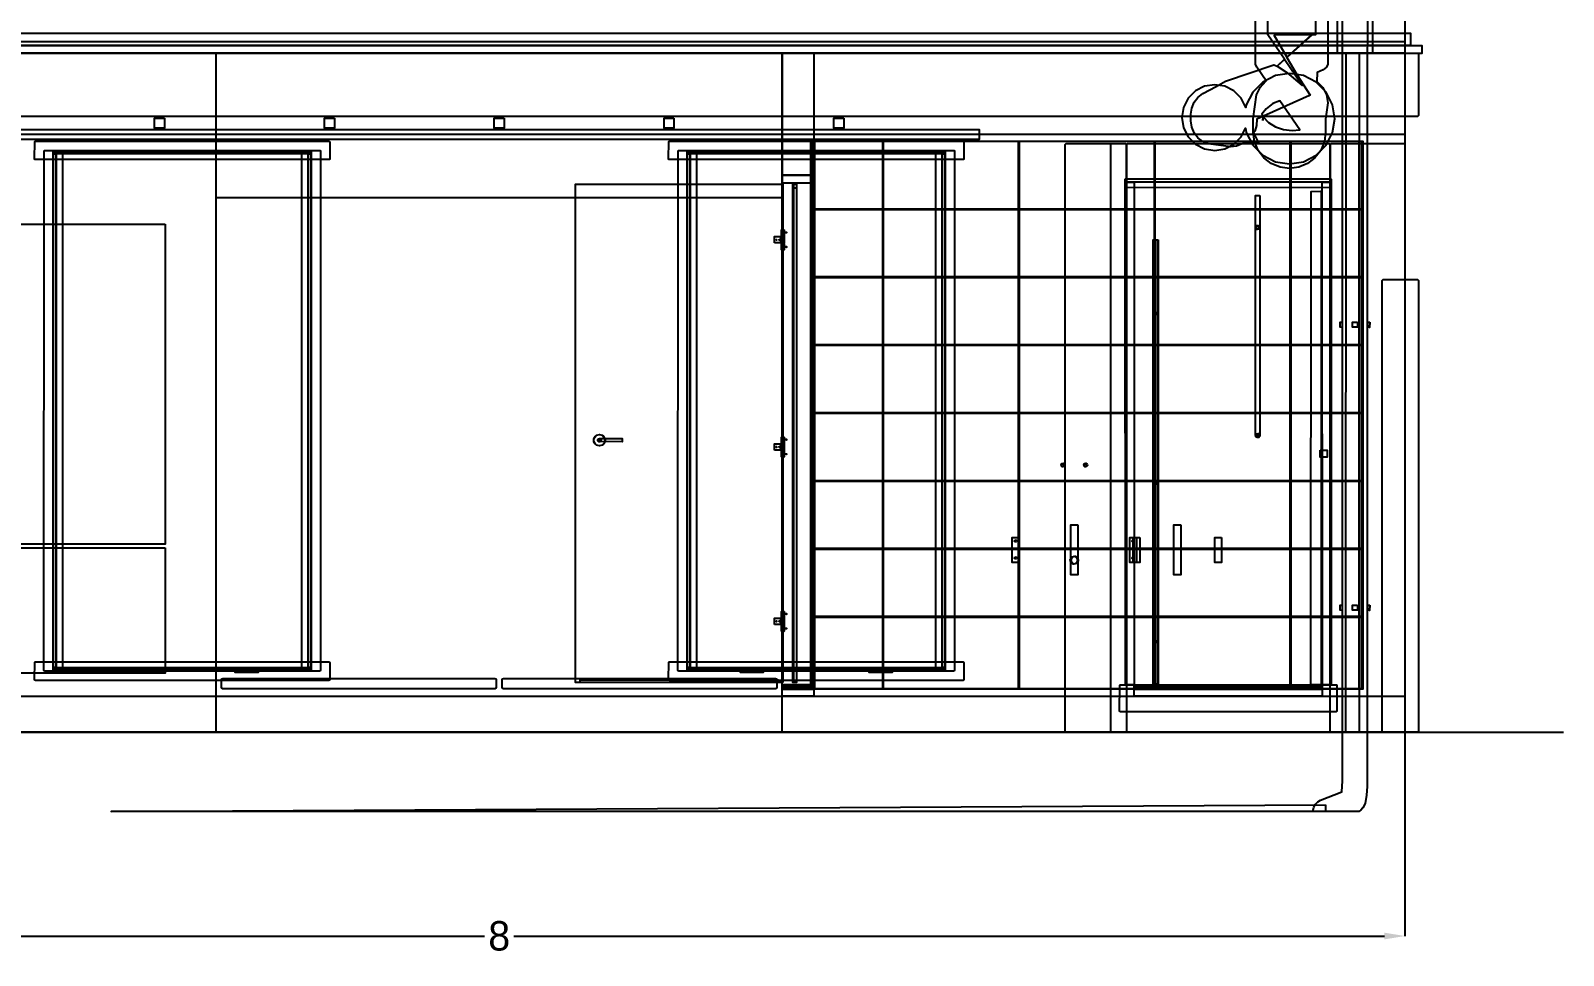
# Model space of a CAD drawing. Header units: metres. Extents: x 292.5 to 342.7, y -1 to 8.9.
# Drawn here: x 295.93 to 302.7, y -0.99 to 3.1 of the extents above; entities that cross this region are included whole.
import ezdxf

# ---------------------------------------------------------------- set-up
doc = ezdxf.new("R2010")
doc.units = ezdxf.units.M
doc.layers.add('COTAS', color=4, linetype='Continuous')
doc.layers.add('VISTA', color=8, linetype='Continuous')
doc.dimstyles.get("Standard").update_dxf_attribs({"dimtxt": 2.5, "dimasz": 2.5, "dimexe": 1.25, "dimexo": 0.625, "dimtad": 1, "dimcen": 2.5, "dimazin": 3, "dimtfac": 1, "dimtmove": 0, "dimatfit": 3})

# ---------------------------------------------------------------- blocks, each defined once
blk = doc.blocks.new('_CLOSEDFILLED')
at = {"color": 0, "linetype": 'BYBLOCK'}
blk.add_solid([(-1, 0.164), (0, 0), (-1, -0.164)], dxfattribs=at)
blk = doc.blocks.new('*D1')
for p, q in [((294, 0), (294, -0.9)), ((302, 0), (302, -0.9)), ((294.09, -0.9), (297.935, -0.9)), ((298.065, -0.9), (301.91, -0.9))]:
    blk.add_line(p, q)
at = {"layer": 'Defpoints'}
for p in [(294, 0), (302, 0), (294, -0.9)]:
    blk.add_point(p, dxfattribs=at)
at = {"layer": 'COTAS', "xscale": 0.09, "yscale": 0.09, "rotation": 180}
blk.add_blockref('_CLOSEDFILLED', (294, -0.9), dxfattribs=at)
at = {"layer": 'COTAS', "xscale": 0.09, "yscale": 0.09}
blk.add_blockref('_CLOSEDFILLED', (302, -0.9), dxfattribs=at)
at = {"layer": 'COTAS', "insert": (298, -0.9), "char_height": 0.13, "attachment_point": 5}
blk.add_mtext('8', dxfattribs=at)

msp = doc.modelspace()

# ---------------------------------------------------------------- linework, layer by layer
at = {"layer": 'VISTA'}
msp.add_line((292.5, 0), (302.7, 0), dxfattribs=at)
for points in [[(301.605, 8.7), (301.605, 3.08), (301.591, 3.08), (301.4792, 2.9808), (301.5232, 2.9053), (301.5811, 2.8143), (301.5785, 2.812), (301.3459, 2.7081), (301.3449, 2.68), (301.3367, 2.6555), (301.3317, 2.6475), (301.355, 2.6), (301.2839, 2.6), (301.2559, 2.5884), (301.2307, 2.5852), (301.1326, 2.5987), (301.1074, 2.6091), (301.0857, 2.6258), (301.0691, 2.6475), (301.0588, 2.6728), (301.0553, 2.7), (301.0553, 2.7), (301.0552, 2.73), (301.0587, 2.7571), (301.0691, 2.7824), (301.0856, 2.8041), (301.1072, 2.8208), (301.1668, 2.8517), (301.2072, 2.8759), (301.4215, 2.948), (301.4357, 2.9424), (301.4688, 2.9722), (301.395, 3.08), (301.395, 8.7)], [(301.66, 8.7), (301.66, 2.95), (301.6545, 2.9376), (301.6386, 2.926), (301.613, 2.9135), (301.6114, 2.8749), (301.6373, 2.8471), (301.6539, 2.8147), (301.6599, 2.78), (301.65, 2.7079), (301.65, 2.65), (301.6445, 2.6086), (301.6286, 2.57), (301.6031, 2.5369), (301.57, 2.5114), (301.5314, 2.4955), (301.49, 2.49), (301.4486, 2.4955), (301.41, 2.5114), (301.3769, 2.5369), (301.3514, 2.57), (301.3355, 2.6086), (301.33, 2.65), (301.33, 2.71), (301.3449, 2.8147), (301.3449, 2.8147), (301.3603, 2.8471), (301.3876, 2.8765), (301.3455, 2.9376), (301.34, 2.95), (301.34, 8.7)]]:
    msp.add_lwpolyline(points, dxfattribs=at)
for points in [[(301.627, -0.3), (301.7223, -0.2634), (301.7248, -0.2147), (301.725, 6.297), (301.835, 6.297), (301.8341, -0.24), (301.8313, -0.2772), (301.824, -0.3142), (301.8144, -0.3338), (301.8049, -0.3442), (301.7966, -0.35), (301.5958, -0.35), (301.5956, -0.3448), (301.5987, -0.3308), (301.6053, -0.3182), (301.615, -0.3077), (301.627, -0.3)], [(301.857, 3.29), (301.857, 3), (301.703, 3), (301.703, 3.29), (301.857, 3.29)], [(301.9955, 3.21), (302, 3.2055), (302, 3.0545), (301.9955, 3.05), (293.0045, 3.05), (293, 3.0545), (293.0013, 3.2087), (301.9955, 3.21)], [(302, 3.2), (302, 3), (294, 3), (294, 3.2), (302, 3.2)], [(292.975, 3.0875), (302.025, 3.0875), (302.025, 3.0325), (292.975, 3.0325), (292.975, 3.0875)], [(301.4212, 3.08), (301.4788, 2.9813), (301.5879, 3.08), (301.4212, 3.08)], [(293.925, 3.0325), (302.075, 3.0325), (302.075, 2.9975), (293.925, 2.9975), (293.925, 3.0325)], [(293.94, 2.9955), (293.9445, 3), (302.0555, 3), (302.06, 2.9955), (302.06, 2.7245), (302.0555, 2.72), (293.9445, 2.72), (293.94, 2.7245), (293.94, 2.9955)], [(294, 2.9955), (294.0045, 3), (301.9955, 3), (302, 2.9955), (302, 2.6445), (301.9955, 2.64), (294.0045, 2.64), (294, 2.6445), (294, 2.9955)], [(294, 2.9955), (294.0019, 2.9992), (301.9955, 3), (301.9992, 2.9981), (302, 0.0045), (301.9981, 0.0008), (294.0045, 0), (294, 0.0045), (294, 2.9955)], [(294.0013, 2.9987), (296.7487, 2.9987), (296.7487, 0.0013), (294.0045, 0), (294, 0.0045), (294.0013, 2.9987)], [(296.75, 2.9955), (296.7545, 3), (299.2455, 3), (299.25, 2.9955), (299.25, 2.3645), (299.2455, 2.36), (296.7545, 2.36), (296.75, 2.3645), (296.75, 2.9955)], [(299.25, 0), (299.25, 3), (302, 3), (302, 0), (299.25, 0)], [(299.39, 3), (299.39, 2.61), (299.376, 2.61), (299.376, 2.46), (299.25, 2.46), (299.25, 3), (299.39, 3)], [(301.7445, 3), (301.9955, 3), (302, 2.9955), (302, 0.0045), (301.9955, 0), (301.7445, 0), (301.74, 0.0045), (301.7408, 2.9981), (301.7445, 3)], [(301.8, 2.9955), (301.8045, 3), (301.9955, 3), (302, 2.9955), (302, 0.0045), (301.9955, 0), (301.8045, 0), (301.8, 0.0045), (301.8, 2.9955)], [(301.4691, 2.9718), (301.4358, 2.9423), (301.4786, 2.914), (301.5462, 2.8566), (301.4691, 2.9718)], [(301.3282, 2.5924), (301.3724, 2.5482), (301.4282, 2.5198), (301.49, 2.51), (301.5518, 2.5198), (301.6076, 2.5482), (301.6518, 2.5924), (301.6802, 2.6482), (301.69, 2.71), (301.6802, 2.7718), (301.6518, 2.8276), (301.6076, 2.8718), (301.5518, 2.9002), (301.49, 2.91), (301.4282, 2.9002), (301.3724, 2.8718), (301.3282, 2.8276), (301.2998, 2.7718), (301.2979, 2.7598), (301.2773, 2.8002), (301.2452, 2.8323), (301.2048, 2.8529), (301.16, 2.86), (301.1152, 2.8529), (301.0748, 2.8323), (301.0427, 2.8002), (301.0221, 2.7598), (301.015, 2.715), (301.0221, 2.6702), (301.0427, 2.6298), (301.0748, 2.5977), (301.1152, 2.5771), (301.16, 2.57), (301.2048, 2.5771), (301.2452, 2.5977), (301.2773, 2.6298), (301.2967, 2.6678), (301.2998, 2.6482), (301.3282, 2.5924)], [(301.417, 2.7764), (301.3868, 2.7532), (301.3689, 2.73), (301.3747, 2.7187), (301.3983, 2.6934), (301.4289, 2.6739), (301.4643, 2.6617), (301.5021, 2.6575), (301.5361, 2.6613), (301.4478, 2.7892), (301.417, 2.7764)], [(301.5779, 2.8129), (301.5769, 2.8124), (301.5785, 2.812), (301.5779, 2.8129)], [(296.5219, 2.7119), (296.5219, 2.6681), (296.4781, 2.6681), (296.4781, 2.7119), (296.5219, 2.7119)], [(297.2719, 2.7119), (297.2719, 2.6681), (297.2281, 2.6681), (297.2281, 2.7119), (297.2719, 2.7119)], [(298.0219, 2.7119), (298.0219, 2.6681), (297.9781, 2.6681), (297.9781, 2.7119), (298.0219, 2.7119)], [(298.7719, 2.7119), (298.7719, 2.6681), (298.7281, 2.6681), (298.7281, 2.7119), (298.7719, 2.7119)], [(299.5219, 2.7119), (299.5219, 2.6681), (299.4781, 2.6681), (299.4781, 2.7119), (299.5219, 2.7119)], [(301.3725, 2.7023), (301.3725, 2.7023), (301.3747, 2.7187), (301.3725, 2.7023)], [(301.5785, 2.7218), (301.5785, 2.7218), (301.5785, 2.7218), (301.5785, 2.7218)], [(295.88, 2.6625), (300.12, 2.6625), (300.12, 2.6175), (295.88, 2.6175), (295.88, 2.6625)], [(295.952, 2.611), (297.248, 2.611), (297.2508, 2.6098), (297.252, 2.607), (297.252, 2.533), (297.2508, 2.5302), (297.248, 2.529), (295.952, 2.529), (295.9492, 2.5302), (295.948, 2.533), (295.9487, 2.6093), (295.952, 2.611)], [(295.9497, 2.6093), (295.9502, 2.6095), (295.9495, 2.6095), (295.9497, 2.6093)], [(297.2505, 2.6095), (297.2498, 2.6095), (297.2503, 2.6093), (297.2505, 2.6095)], [(298.752, 2.611), (300.048, 2.611), (300.0508, 2.6098), (300.052, 2.607), (300.052, 2.533), (300.0508, 2.5302), (300.048, 2.529), (298.752, 2.529), (298.7492, 2.5302), (298.748, 2.533), (298.7487, 2.6093), (298.752, 2.611)], [(298.7497, 2.6093), (298.7502, 2.6095), (298.7495, 2.6095), (298.7497, 2.6093)], [(299.376, 0.192), (299.376, 2.61), (301.814, 2.61), (301.814, 0.192), (299.376, 0.192)], [(299.378, 0.192), (299.378, 2.61), (301.812, 2.61), (301.812, 0.192), (299.378, 0.192)], [(299.382, 2.61), (299.392, 2.61), (299.392, 0.192), (299.382, 0.192), (299.382, 2.61)], [(299.382, 2.311), (299.382, 2.61), (299.39, 2.61), (299.39, 2.311), (299.382, 2.311)], [(299.382, 2.61), (299.39, 2.61), (299.39, 0.192), (299.382, 0.192), (299.382, 2.61)], [(299.392, 2.61), (299.392, 0.192), (299.382, 0.192), (299.382, 2.61), (299.392, 2.61)], [(299.392, 2.61), (299.694, 2.61), (299.694, 2.311), (299.392, 2.311), (299.392, 2.61)], [(299.694, 0.509), (299.392, 0.509), (299.392, 0.511), (299.694, 0.511), (299.694, 0.809), (299.392, 0.809), (299.392, 0.811), (299.694, 0.811), (299.694, 1.109), (299.392, 1.109), (299.392, 1.111), (299.694, 1.111), (299.694, 1.409), (299.392, 1.409), (299.392, 1.411), (299.694, 1.411), (299.694, 1.709), (299.392, 1.709), (299.392, 1.711), (299.694, 1.711), (299.694, 2.009), (299.392, 2.009), (299.392, 2.011), (299.694, 2.011), (299.694, 2.309), (299.392, 2.309), (299.392, 2.311), (299.694, 2.311), (299.694, 2.61), (299.696, 2.61), (299.696, 2.311), (300.294, 2.311), (300.294, 2.61), (300.296, 2.61), (300.296, 2.311), (300.894, 2.311), (300.894, 2.61), (300.896, 2.61), (300.896, 2.311), (301.494, 2.311), (301.494, 2.61), (301.496, 2.61), (301.496, 2.311), (301.798, 2.311), (301.798, 2.309), (301.496, 2.309), (301.496, 2.011), (301.798, 2.011), (301.798, 2.009), (301.496, 2.009), (301.496, 1.711), (301.798, 1.711), (301.798, 1.709), (301.496, 1.709), (301.496, 1.411), (301.798, 1.411), (301.798, 1.409), (301.496, 1.409), (301.496, 1.111), (301.798, 1.111), (301.798, 1.109), (301.496, 1.109), (301.496, 0.811), (301.798, 0.811), (301.798, 0.809), (301.496, 0.809), (301.496, 0.511), (301.798, 0.511), (301.798, 0.509), (301.496, 0.509), (301.496, 0.192), (301.494, 0.192), (301.494, 0.509), (300.896, 0.509), (300.896, 0.192), (300.894, 0.192), (300.894, 0.509), (300.296, 0.509), (300.296, 0.192), (300.294, 0.192), (300.294, 0.509), (299.696, 0.509), (299.696, 0.192), (299.694, 0.192), (299.694, 0.509)], [(299.696, 2.311), (299.696, 2.61), (300.294, 2.61), (300.294, 2.311), (299.696, 2.311)], [(300.0505, 2.6095), (300.0498, 2.6095), (300.0503, 2.6093), (300.0505, 2.6095)], [(300.894, 2.61), (300.894, 2.311), (300.296, 2.311), (300.296, 2.61), (300.894, 2.61)], [(300.5, 2.5955), (300.5045, 2.6), (300.7655, 2.6), (300.77, 2.5955), (300.77, 0.0045), (300.7655, 0), (300.5045, 0), (300.5, 0.0045), (300.5, 2.5955)], [(300.5, 2.5955), (300.5045, 2.6), (300.6955, 2.6), (300.7, 2.5955), (300.7, 0.0045), (300.6955, 0), (300.5045, 0), (300.5, 0.0045), (300.5, 2.5955)], [(300.77, 2.5955), (300.7745, 2.6), (301.6655, 2.6), (301.67, 2.5955), (301.67, 2.4345), (301.6655, 2.43), (300.7745, 2.43), (300.77, 2.4345), (300.77, 2.5955)], [(300.896, 2.61), (301.494, 2.61), (301.494, 2.311), (300.896, 2.311), (300.896, 2.61)], [(301.3355, 2.6086), (301.3355, 2.6086), (301.3355, 2.6086), (301.3355, 2.6086)], [(301.3483, 2.6177), (301.3483, 2.6177), (301.3483, 2.6177), (301.3483, 2.6177)], [(301.496, 2.61), (301.798, 2.61), (301.798, 2.311), (301.496, 2.311), (301.496, 2.61)], [(301.67, 2.5955), (301.6745, 2.6), (301.9955, 2.6), (302, 2.5955), (302, 0.0045), (301.9955, 0), (301.6745, 0), (301.67, 0.0045), (301.67, 2.5955)], [(301.808, 2.61), (301.808, 0.192), (301.798, 0.192), (301.798, 2.61), (301.808, 2.61)], [(301.798, 2.61), (301.808, 2.61), (301.808, 0.192), (301.798, 0.192), (301.798, 2.61)], [(301.808, 2.61), (301.808, 2.311), (301.8, 2.311), (301.8, 2.61), (301.808, 2.61)], [(301.8, 0.192), (301.8, 2.61), (301.808, 2.61), (301.808, 0.192), (301.8, 0.192)], [(295.9497, 2.5307), (295.9495, 2.5312), (295.9495, 2.5305), (295.9497, 2.5307)], [(295.993, 2.57), (296.067, 2.57), (296.071, 2.566), (296.071, 0.274), (296.067, 0.27), (295.993, 0.27), (295.9902, 0.2712), (295.989, 0.274), (295.9897, 2.5683), (295.993, 2.57)], [(295.9907, 2.5683), (295.9912, 2.5685), (295.9905, 2.5685), (295.9907, 2.5683)], [(297.17, 2.57), (297.17, 2.558), (296.03, 2.558), (296.03, 2.57), (297.17, 2.57)], [(296.03, 2.57), (297.17, 2.57), (297.17, 0.27), (296.03, 0.27), (296.03, 2.57)], [(297.17, 2.57), (297.17, 2.558), (296.03, 2.558), (296.03, 2.57), (297.17, 2.57)], [(296.042, 2.558), (296.042, 0.282), (296.03, 0.282), (296.03, 2.558), (296.042, 2.558)], [(296.042, 2.558), (296.042, 0.282), (296.03, 0.282), (296.03, 2.558), (296.042, 2.558)], [(297.1683, 2.5665), (297.1683, 2.5545), (296.0317, 2.5545), (296.0317, 2.5665), (297.1683, 2.5665)], [(296.0317, 2.5665), (297.1683, 2.5665), (297.1683, 0.2735), (296.0317, 0.2735), (296.0317, 2.5665)], [(297.1683, 2.5665), (297.1683, 2.5545), (296.0317, 2.5545), (296.0317, 2.5665), (297.1683, 2.5665)], [(296.0437, 2.5545), (296.0437, 0.2854), (296.0317, 0.2854), (296.0317, 2.5545), (296.0437, 2.5545)], [(296.0437, 2.5545), (296.0437, 0.2854), (296.0317, 0.2854), (296.0317, 2.5545), (296.0437, 2.5545)], [(297.129, 2.566), (297.133, 2.57), (297.207, 2.57), (297.2098, 2.5688), (297.211, 2.566), (297.211, 0.274), (297.2098, 0.2712), (297.207, 0.27), (297.133, 0.27), (297.129, 0.274), (297.129, 2.566)], [(297.1683, 2.5545), (297.1683, 0.2854), (297.1563, 0.2854), (297.1563, 2.5545), (297.1683, 2.5545)], [(297.1683, 2.5545), (297.1683, 0.2854), (297.1563, 0.2854), (297.1563, 2.5545), (297.1683, 2.5545)], [(297.17, 2.558), (297.17, 0.282), (297.158, 0.282), (297.158, 2.558), (297.17, 2.558)], [(297.17, 2.558), (297.17, 0.282), (297.158, 0.282), (297.158, 2.558), (297.17, 2.558)], [(297.2095, 2.5685), (297.2088, 2.5685), (297.2093, 2.5683), (297.2095, 2.5685)], [(297.2503, 2.5307), (297.2498, 2.5305), (297.2505, 2.5305), (297.2503, 2.5307)], [(298.7497, 2.5307), (298.7495, 2.5312), (298.7495, 2.5305), (298.7497, 2.5307)], [(298.793, 2.57), (298.867, 2.57), (298.871, 2.566), (298.871, 0.274), (298.867, 0.27), (298.793, 0.27), (298.7902, 0.2712), (298.789, 0.274), (298.7897, 2.5683), (298.793, 2.57)], [(298.7907, 2.5683), (298.7912, 2.5685), (298.7905, 2.5685), (298.7907, 2.5683)], [(299.97, 2.57), (299.97, 2.558), (298.83, 2.558), (298.83, 2.57), (299.97, 2.57)], [(298.83, 2.57), (299.97, 2.57), (299.97, 0.27), (298.83, 0.27), (298.83, 2.57)], [(299.97, 2.57), (299.97, 2.558), (298.83, 2.558), (298.83, 2.57), (299.97, 2.57)], [(298.842, 2.558), (298.842, 0.282), (298.83, 0.282), (298.83, 2.558), (298.842, 2.558)], [(298.842, 2.558), (298.842, 0.282), (298.83, 0.282), (298.83, 2.558), (298.842, 2.558)], [(299.9683, 2.5665), (299.9683, 2.5545), (298.8317, 2.5545), (298.8317, 2.5665), (299.9683, 2.5665)], [(298.8317, 2.5665), (299.9683, 2.5665), (299.9683, 0.2735), (298.8317, 0.2735), (298.8317, 2.5665)], [(299.9683, 2.5665), (299.9683, 2.5545), (298.8317, 2.5545), (298.8317, 2.5665), (299.9683, 2.5665)], [(298.8437, 2.5545), (298.8437, 0.2854), (298.8317, 0.2854), (298.8317, 2.5545), (298.8437, 2.5545)], [(298.8437, 2.5545), (298.8437, 0.2854), (298.8317, 0.2854), (298.8317, 2.5545), (298.8437, 2.5545)], [(299.929, 2.566), (299.933, 2.57), (300.007, 2.57), (300.0098, 2.5688), (300.011, 2.566), (300.011, 0.274), (300.0098, 0.2712), (300.007, 0.27), (299.933, 0.27), (299.929, 0.274), (299.929, 2.566)], [(299.9683, 2.5545), (299.9683, 0.2854), (299.9563, 0.2854), (299.9563, 2.5545), (299.9683, 2.5545)], [(299.9683, 2.5545), (299.9683, 0.2854), (299.9563, 0.2854), (299.9563, 2.5545), (299.9683, 2.5545)], [(299.97, 2.558), (299.97, 0.282), (299.958, 0.282), (299.958, 2.558), (299.97, 2.558)], [(299.97, 2.558), (299.97, 0.282), (299.958, 0.282), (299.958, 2.558), (299.97, 2.558)], [(300.0095, 2.5685), (300.0088, 2.5685), (300.0093, 2.5683), (300.0095, 2.5685)], [(300.0503, 2.5307), (300.0498, 2.5305), (300.0505, 2.5305), (300.0503, 2.5307)], [(299.39, 2.46), (299.39, 0.21), (299.25, 0.21), (299.25, 2.46), (299.39, 2.46)], [(299.39, 2.46), (299.39, 2.425), (299.25, 2.425), (299.25, 2.46), (299.39, 2.46)], [(299.39, 2.46), (299.39, 0.21), (299.25, 0.21), (299.25, 2.46), (299.39, 2.46)], [(299.39, 2.46), (299.39, 0.21), (299.387, 0.21), (299.387, 2.46), (299.39, 2.46)], [(299.39, 2.46), (299.39, 0.21), (299.387, 0.21), (299.387, 2.46), (299.39, 2.46)], [(300.765, 2.4433), (300.7667, 2.445), (301.6733, 2.445), (301.675, 2.4433), (301.675, 2.4067), (301.6733, 2.405), (300.7658, 2.4055), (300.765, 2.4433)], [(299.2525, 0.22), (298.3375, 0.22), (298.3375, 2.42), (299.2525, 2.42), (299.2525, 0.22)], [(299.2995, 2.42), (299.2995, 0.22), (299.2975, 0.22), (299.2975, 2.42), (299.2995, 2.42)], [(299.2995, 2.42), (299.2995, 2.4025), (299.2975, 2.4025), (299.2975, 2.42), (299.2995, 2.42)], [(299.2995, 2.42), (299.2995, 0.22), (299.2975, 0.22), (299.2975, 2.42), (299.2995, 2.42)], [(299.3125, 2.425), (299.3125, 2.4025), (299.2995, 2.4025), (299.2995, 2.425), (299.3125, 2.425)], [(299.3125, 2.42), (299.3125, 0.22), (299.2995, 0.22), (299.2995, 2.42), (299.3125, 2.42)], [(299.3125, 2.42), (299.3125, 0.22), (299.2995, 0.22), (299.2995, 2.42), (299.3125, 2.42)], [(300.765, 2.4283), (300.7667, 2.43), (300.8033, 2.43), (300.805, 2.4283), (300.805, 0.2117), (300.8033, 0.21), (300.7658, 0.2105), (300.765, 2.4283)], [(301.36, 2.37), (301.36, 1.31), (301.34, 1.31), (301.34, 2.37), (301.36, 2.37)], [(301.6265, 2.39), (301.629, 2.389), (301.63, 2.3865), (301.63, 0.2135), (301.629, 0.211), (301.6265, 0.21), (301.5885, 0.21), (301.586, 0.211), (301.585, 0.2135), (301.586, 2.389), (301.6265, 2.39)], [(301.5867, 2.3883), (301.5867, 2.389), (301.586, 2.3883), (301.5867, 2.3883)], [(301.629, 2.3883), (301.6283, 2.389), (301.6283, 2.3883), (301.629, 2.3883)], [(301.635, 2.4283), (301.6367, 2.43), (301.6733, 2.43), (301.675, 2.4283), (301.675, 0.2117), (301.6733, 0.21), (301.6358, 0.2105), (301.635, 2.4283)], [(299.382, 2.309), (299.39, 2.309), (299.39, 2.011), (299.382, 2.011), (299.382, 2.309)], [(299.392, 2.309), (299.694, 2.309), (299.694, 2.011), (299.392, 2.011), (299.392, 2.309)], [(300.294, 2.309), (300.294, 2.011), (299.696, 2.011), (299.696, 2.309), (300.294, 2.309)], [(299.696, 2.309), (299.696, 2.011), (300.294, 2.011), (300.294, 2.309), (299.696, 2.309)], [(300.894, 2.309), (300.894, 2.011), (300.296, 2.011), (300.296, 2.309), (300.894, 2.309)], [(300.296, 2.011), (300.894, 2.011), (300.894, 2.309), (300.296, 2.309), (300.296, 2.011)], [(300.896, 2.309), (301.494, 2.309), (301.494, 2.011), (300.896, 2.011), (300.896, 2.309)], [(300.896, 2.011), (301.494, 2.011), (301.494, 2.309), (300.896, 2.309), (300.896, 2.011)], [(301.496, 2.011), (301.496, 2.309), (301.798, 2.309), (301.798, 2.011), (301.496, 2.011)], [(301.8, 2.309), (301.808, 2.309), (301.808, 2.011), (301.8, 2.011), (301.8, 2.309)], [(296.5241, 2.2441), (296.5241, 0.8309), (295.8559, 0.8309), (295.8559, 2.2441), (296.5241, 2.2441)], [(301.3412, 2.2318), (301.345, 2.2375), (301.3518, 2.2388), (301.3575, 2.235), (301.3588, 2.2282), (301.355, 2.2225), (301.3482, 2.2212), (301.3425, 2.225), (301.3412, 2.2318)], [(301.343, 2.23), (301.3451, 2.225), (301.35, 2.223), (301.3549, 2.225), (301.357, 2.23), (301.3549, 2.2349), (301.35, 2.237), (301.3451, 2.2349), (301.343, 2.23)], [(301.3442, 2.2339), (301.3486, 2.2369), (301.3539, 2.2358), (301.3569, 2.2314), (301.3558, 2.2261), (301.3514, 2.2231), (301.3461, 2.2242), (301.3431, 2.2286), (301.3442, 2.2339)], [(299.2165, 2.161), (299.2165, 2.189), (299.2465, 2.189), (299.2465, 2.161), (299.2165, 2.161)], [(299.2263, 2.175), (299.2245, 2.1732), (299.2227, 2.175), (299.2245, 2.1768), (299.2263, 2.175)], [(299.2393, 2.175), (299.2375, 2.1732), (299.2357, 2.175), (299.2375, 2.1768), (299.2393, 2.175)], [(299.2505, 2.161), (299.2445, 2.161), (299.2445, 2.189), (299.2497, 2.189), (299.2505, 2.161)], [(299.2585, 2.219), (299.2585, 2.191), (299.2465, 2.191), (299.2465, 2.219), (299.2585, 2.219)], [(299.2585, 2.189), (299.2585, 2.161), (299.2465, 2.161), (299.2465, 2.189), (299.2585, 2.189)], [(299.2495, 2.2088), (299.2685, 2.2088), (299.2685, 2.2052), (299.2495, 2.2065), (299.2495, 2.2088)], [(299.255, 2.221), (299.255, 2.129), (299.25, 2.129), (299.2513, 2.221), (299.255, 2.221)], [(299.2525, 2.22), (299.2525, 2.13), (299.25, 2.13), (299.25, 2.22), (299.2525, 2.22)], [(299.2525, 2.219), (299.2525, 2.191), (299.2505, 2.191), (299.2505, 2.219), (299.2525, 2.219)], [(300.892, 2.175), (300.892, 0.213), (300.889, 0.213), (300.889, 2.175), (300.892, 2.175)], [(300.911, 2.175), (300.911, 0.213), (300.889, 0.213), (300.889, 2.175), (300.911, 2.175)], [(300.911, 2.175), (300.911, 0.213), (300.908, 0.213), (300.908, 2.175), (300.911, 2.175)], [(299.2585, 2.159), (299.2585, 2.131), (299.2465, 2.131), (299.2465, 2.159), (299.2585, 2.159)], [(299.2495, 2.1448), (299.2685, 2.1448), (299.2685, 2.1412), (299.2495, 2.1425), (299.2495, 2.1448)], [(299.2525, 2.159), (299.2525, 2.131), (299.2505, 2.131), (299.2505, 2.159), (299.2525, 2.159)], [(299.39, 2.009), (299.39, 1.711), (299.382, 1.711), (299.382, 2.009), (299.39, 2.009)], [(299.694, 2.009), (299.694, 1.711), (299.392, 1.711), (299.392, 2.009), (299.694, 2.009)], [(299.696, 1.711), (299.696, 2.009), (300.294, 2.009), (300.294, 1.711), (299.696, 1.711)], [(299.696, 2.009), (299.696, 1.711), (300.294, 1.711), (300.294, 2.009), (299.696, 2.009)], [(300.296, 1.711), (300.296, 2.009), (300.894, 2.009), (300.894, 1.711), (300.296, 1.711)], [(300.296, 1.711), (300.894, 1.711), (300.894, 2.009), (300.296, 2.009), (300.296, 1.711)], [(301.494, 1.711), (300.896, 1.711), (300.896, 2.009), (301.494, 2.009), (301.494, 1.711)], [(300.896, 1.711), (301.494, 1.711), (301.494, 2.009), (300.896, 2.009), (300.896, 1.711)], [(301.496, 1.711), (301.496, 2.009), (301.798, 2.009), (301.798, 1.711), (301.496, 1.711)], [(301.8, 2.009), (301.808, 2.009), (301.808, 1.711), (301.8, 1.711), (301.8, 2.009)], [(301.9, 1.9955), (301.9045, 2), (302.0555, 2), (302.06, 1.9955), (302.06, 0.0045), (302.0555, 0), (301.9045, 0), (301.9, 0.0045), (301.9, 1.9955)], [(300.8972, 1.8542), (300.9042, 1.8528), (300.9028, 1.8458), (300.8958, 1.8472), (300.8972, 1.8542)], [(300.9029, 1.8492), (300.8992, 1.8471), (300.8971, 1.8508), (300.9008, 1.8529), (300.9029, 1.8492)], [(300.8979, 1.8479), (300.9021, 1.8479), (300.9021, 1.8521), (300.8979, 1.8521), (300.8979, 1.8479)], [(301.7235, 1.811), (301.7225, 1.788), (301.7145, 1.789), (301.7148, 1.8117), (301.7235, 1.811)], [(301.7907, 1.8107), (301.7907, 1.7893), (301.7693, 1.7893), (301.7693, 1.8107), (301.7907, 1.8107)], [(301.8455, 1.811), (301.8445, 1.788), (301.8365, 1.789), (301.8368, 1.8117), (301.8455, 1.811)], [(299.382, 1.709), (299.39, 1.709), (299.39, 1.411), (299.382, 1.411), (299.382, 1.709)], [(299.392, 1.709), (299.694, 1.709), (299.694, 1.411), (299.392, 1.411), (299.392, 1.709)], [(299.696, 1.709), (300.294, 1.709), (300.294, 1.411), (299.696, 1.411), (299.696, 1.709)], [(299.696, 1.709), (299.696, 1.411), (300.294, 1.411), (300.294, 1.709), (299.696, 1.709)], [(300.296, 1.709), (300.894, 1.709), (300.894, 1.411), (300.296, 1.411), (300.296, 1.709)], [(300.296, 1.411), (300.894, 1.411), (300.894, 1.709), (300.296, 1.709), (300.296, 1.411)], [(300.896, 1.709), (301.494, 1.709), (301.494, 1.411), (300.896, 1.411), (300.896, 1.709)], [(300.896, 1.411), (301.494, 1.411), (301.494, 1.709), (300.896, 1.709), (300.896, 1.411)], [(301.496, 1.411), (301.496, 1.709), (301.798, 1.709), (301.798, 1.411), (301.496, 1.411)], [(301.8, 1.709), (301.808, 1.709), (301.808, 1.411), (301.8, 1.411), (301.8, 1.709)], [(299.39, 1.409), (299.39, 1.111), (299.382, 1.111), (299.382, 1.409), (299.39, 1.409)], [(299.392, 1.409), (299.694, 1.409), (299.694, 1.111), (299.392, 1.111), (299.392, 1.409)], [(300.294, 1.409), (300.294, 1.111), (299.696, 1.111), (299.696, 1.409), (300.294, 1.409)], [(299.696, 1.409), (299.696, 1.111), (300.294, 1.111), (300.294, 1.409), (299.696, 1.409)], [(300.296, 1.409), (300.894, 1.409), (300.894, 1.111), (300.296, 1.111), (300.296, 1.409)], [(300.296, 1.111), (300.894, 1.111), (300.894, 1.409), (300.296, 1.409), (300.296, 1.111)], [(300.896, 1.409), (301.494, 1.409), (301.494, 1.111), (300.896, 1.111), (300.896, 1.409)], [(300.896, 1.111), (301.494, 1.111), (301.494, 1.409), (300.896, 1.409), (300.896, 1.111)], [(301.496, 1.409), (301.798, 1.409), (301.798, 1.111), (301.496, 1.111), (301.496, 1.409)], [(301.808, 1.409), (301.808, 1.111), (301.8, 1.111), (301.8, 1.409), (301.808, 1.409)], [(298.455, 1.3117), (298.4602, 1.3077), (298.4667, 1.2965), (298.4675, 1.29), (298.4667, 1.2835), (298.4602, 1.2723), (298.455, 1.2683), (298.4425, 1.265), (298.43, 1.2683), (298.4248, 1.2723), (298.4184, 1.2835), (298.4175, 1.29), (298.4184, 1.2965), (298.4248, 1.3077), (298.43, 1.3117), (298.4425, 1.315), (298.455, 1.3117)], [(298.455, 1.3117), (298.4642, 1.3025), (298.4667, 1.2965), (298.4667, 1.2835), (298.4642, 1.2775), (298.455, 1.2683), (298.4425, 1.265), (298.436, 1.2659), (298.43, 1.2683), (298.4209, 1.2775), (298.4184, 1.2835), (298.4184, 1.2965), (298.4209, 1.3025), (298.43, 1.3117), (298.4425, 1.315), (298.455, 1.3117)], [(298.4475, 1.295), (298.4495, 1.29), (298.4475, 1.2851), (298.4425, 1.283), (298.4376, 1.2851), (298.4355, 1.29), (298.4376, 1.295), (298.4425, 1.297), (298.4475, 1.295)], [(298.4486, 1.2935), (298.4493, 1.2882), (298.446, 1.2839), (298.4407, 1.2832), (298.4364, 1.2865), (298.4357, 1.2918), (298.439, 1.2961), (298.4443, 1.2968), (298.4486, 1.2935)], [(298.4425, 1.297), (298.5425, 1.297), (298.5425, 1.283), (298.4425, 1.2839), (298.4425, 1.297)], [(298.4425, 1.297), (298.5425, 1.297), (298.5425, 1.283), (298.4425, 1.2839), (298.4425, 1.297)], [(299.2585, 1.304), (299.2585, 1.276), (299.2465, 1.276), (299.2465, 1.304), (299.2585, 1.304)], [(299.2495, 1.2938), (299.2685, 1.2938), (299.2685, 1.2902), (299.2495, 1.2915), (299.2495, 1.2938)], [(299.255, 1.306), (299.255, 1.214), (299.25, 1.214), (299.2513, 1.306), (299.255, 1.306)], [(299.2525, 1.305), (299.2525, 1.215), (299.25, 1.215), (299.25, 1.305), (299.2525, 1.305)], [(299.2525, 1.304), (299.2525, 1.276), (299.2505, 1.276), (299.2505, 1.304), (299.2525, 1.304)], [(301.3412, 1.3118), (301.345, 1.3175), (301.3518, 1.3188), (301.3575, 1.315), (301.3588, 1.3082), (301.355, 1.3025), (301.3482, 1.3012), (301.3425, 1.305), (301.3412, 1.3118)], [(301.343, 1.31), (301.3451, 1.3051), (301.35, 1.303), (301.3549, 1.3051), (301.357, 1.31), (301.3549, 1.315), (301.35, 1.317), (301.3451, 1.315), (301.343, 1.31)], [(301.3442, 1.3139), (301.3486, 1.3169), (301.3539, 1.3158), (301.3569, 1.3114), (301.3558, 1.3061), (301.3514, 1.3031), (301.3461, 1.3042), (301.3431, 1.3086), (301.3442, 1.3139)], [(299.2165, 1.246), (299.2165, 1.274), (299.2465, 1.274), (299.2465, 1.246), (299.2165, 1.246)], [(299.2263, 1.26), (299.2245, 1.2582), (299.2227, 1.26), (299.2245, 1.2618), (299.2263, 1.26)], [(299.2393, 1.26), (299.2375, 1.2582), (299.2357, 1.26), (299.2375, 1.2618), (299.2393, 1.26)], [(299.2505, 1.246), (299.2445, 1.246), (299.2445, 1.274), (299.2497, 1.274), (299.2505, 1.246)], [(299.2585, 1.274), (299.2585, 1.246), (299.2465, 1.246), (299.2465, 1.274), (299.2585, 1.274)], [(299.2585, 1.244), (299.2585, 1.216), (299.2465, 1.216), (299.2465, 1.244), (299.2585, 1.244)], [(299.2495, 1.2298), (299.2685, 1.2298), (299.2685, 1.2262), (299.2495, 1.2275), (299.2495, 1.2298)], [(299.2525, 1.244), (299.2525, 1.216), (299.2505, 1.216), (299.2505, 1.244), (299.2525, 1.244)], [(301.6259, 1.2452), (301.6567, 1.2456), (301.6571, 1.2148), (301.6263, 1.2144), (301.6259, 1.2452)], [(300.4822, 1.1816), (300.4856, 1.1867), (300.4916, 1.1878), (300.4967, 1.1844), (300.4978, 1.1784), (300.4944, 1.1733), (300.4884, 1.1722), (300.4833, 1.1756), (300.4822, 1.1816)], [(300.484, 1.18), (300.4858, 1.1758), (300.49, 1.174), (300.4942, 1.1758), (300.496, 1.18), (300.4942, 1.1842), (300.49, 1.186), (300.4858, 1.1842), (300.484, 1.18)], [(300.5822, 1.1816), (300.5856, 1.1867), (300.5916, 1.1878), (300.5967, 1.1844), (300.5978, 1.1784), (300.5944, 1.1733), (300.5884, 1.1722), (300.5833, 1.1756), (300.5822, 1.1816)], [(300.584, 1.18), (300.5858, 1.1758), (300.59, 1.174), (300.5942, 1.1758), (300.596, 1.18), (300.5942, 1.1842), (300.59, 1.186), (300.5858, 1.1842), (300.584, 1.18)], [(299.39, 1.109), (299.39, 0.811), (299.382, 0.811), (299.382, 1.109), (299.39, 1.109)], [(299.694, 1.109), (299.694, 0.811), (299.392, 0.811), (299.392, 1.109), (299.694, 1.109)], [(299.696, 0.811), (299.696, 1.109), (300.294, 1.109), (300.294, 0.811), (299.696, 0.811)], [(300.294, 0.811), (300.294, 1.109), (299.696, 1.109), (299.696, 0.811), (300.294, 0.811)], [(300.894, 0.811), (300.296, 0.811), (300.296, 1.109), (300.894, 1.109), (300.894, 0.811)], [(300.894, 0.811), (300.894, 1.109), (300.296, 1.109), (300.296, 0.811), (300.894, 0.811)], [(300.8972, 1.1042), (300.9042, 1.1028), (300.9028, 1.0958), (300.8958, 1.0972), (300.8972, 1.1042)], [(300.896, 1.109), (301.494, 1.109), (301.494, 0.811), (300.896, 0.811), (300.896, 1.109)], [(300.896, 0.811), (301.494, 0.811), (301.494, 1.109), (300.896, 1.109), (300.896, 0.811)], [(300.9029, 1.0992), (300.8992, 1.0971), (300.8971, 1.1008), (300.9008, 1.1029), (300.9029, 1.0992)], [(300.8979, 1.0979), (300.9021, 1.0979), (300.9021, 1.1021), (300.8979, 1.1021), (300.8979, 1.0979)], [(301.496, 1.109), (301.798, 1.109), (301.798, 0.811), (301.496, 0.811), (301.496, 1.109)], [(301.8, 1.109), (301.808, 1.109), (301.808, 0.811), (301.8, 0.811), (301.8, 1.109)], [(300.556, 0.916), (300.556, 0.695), (300.524, 0.695), (300.524, 0.916), (300.556, 0.916)], [(301.011, 0.916), (301.011, 0.695), (300.979, 0.695), (300.979, 0.916), (301.011, 0.916)], [(296.5241, 0.8151), (296.5241, 0.2609), (295.8559, 0.2609), (295.8559, 0.8151), (296.5241, 0.8151)], [(300.295, 0.86), (300.295, 0.75), (300.265, 0.75), (300.265, 0.86), (300.295, 0.86)], [(300.2772, 0.8492), (300.2842, 0.8478), (300.2828, 0.8408), (300.2758, 0.8422), (300.2772, 0.8492)], [(300.2779, 0.8429), (300.2821, 0.8429), (300.2821, 0.8471), (300.2779, 0.8471), (300.2779, 0.8429)], [(300.815, 0.86), (300.815, 0.75), (300.785, 0.75), (300.785, 0.86), (300.815, 0.86)], [(300.7972, 0.8492), (300.8042, 0.8478), (300.8028, 0.8408), (300.7958, 0.8422), (300.7972, 0.8492)], [(300.7979, 0.8429), (300.8021, 0.8429), (300.8021, 0.8471), (300.7979, 0.8471), (300.7979, 0.8429)], [(300.83, 0.86), (300.83, 0.75), (300.8, 0.75), (300.8, 0.86), (300.83, 0.86)], [(301.19, 0.86), (301.19, 0.75), (301.16, 0.75), (301.16, 0.86), (301.19, 0.86)], [(299.39, 0.809), (299.39, 0.511), (299.382, 0.511), (299.382, 0.809), (299.39, 0.809)], [(299.392, 0.809), (299.694, 0.809), (299.694, 0.511), (299.392, 0.511), (299.392, 0.809)], [(299.696, 0.809), (300.294, 0.809), (300.294, 0.511), (299.696, 0.511), (299.696, 0.809)], [(300.294, 0.511), (300.294, 0.809), (299.696, 0.809), (299.696, 0.511), (300.294, 0.511)], [(300.2772, 0.7742), (300.2842, 0.7728), (300.2828, 0.7658), (300.2758, 0.7672), (300.2772, 0.7742)], [(300.2779, 0.7679), (300.2821, 0.7679), (300.2821, 0.7721), (300.2779, 0.7721), (300.2779, 0.7679)], [(300.296, 0.511), (300.296, 0.809), (300.894, 0.809), (300.894, 0.511), (300.296, 0.511)], [(300.894, 0.511), (300.894, 0.809), (300.296, 0.809), (300.296, 0.511), (300.894, 0.511)], [(300.5223, 0.7635), (300.53, 0.775), (300.5435, 0.7777), (300.555, 0.77), (300.5577, 0.7565), (300.55, 0.745), (300.5365, 0.7423), (300.525, 0.75), (300.5223, 0.7635)], [(300.524, 0.76), (300.5287, 0.7487), (300.54, 0.744), (300.5513, 0.7487), (300.556, 0.76), (300.5513, 0.7713), (300.54, 0.776), (300.5287, 0.7713), (300.524, 0.76)], [(300.7972, 0.7742), (300.8042, 0.7728), (300.8028, 0.7658), (300.7958, 0.7672), (300.7972, 0.7742)], [(300.7979, 0.7679), (300.8021, 0.7679), (300.8021, 0.7721), (300.7979, 0.7721), (300.7979, 0.7679)], [(300.896, 0.809), (301.494, 0.809), (301.494, 0.511), (300.896, 0.511), (300.896, 0.809)], [(301.494, 0.809), (300.896, 0.809), (300.896, 0.511), (301.494, 0.511), (301.494, 0.809)], [(301.496, 0.809), (301.798, 0.809), (301.798, 0.511), (301.496, 0.511), (301.496, 0.809)], [(301.8, 0.809), (301.808, 0.809), (301.808, 0.511), (301.8, 0.511), (301.8, 0.809)], [(301.7235, 0.561), (301.7225, 0.538), (301.7145, 0.539), (301.7148, 0.5617), (301.7235, 0.561)], [(301.7907, 0.5607), (301.7907, 0.5393), (301.7693, 0.5393), (301.7693, 0.5607), (301.7907, 0.5607)], [(301.8455, 0.561), (301.8445, 0.538), (301.8365, 0.539), (301.8368, 0.5617), (301.8455, 0.561)], [(299.2165, 0.476), (299.2165, 0.504), (299.2465, 0.504), (299.2465, 0.476), (299.2165, 0.476)], [(299.2263, 0.49), (299.2245, 0.4882), (299.2227, 0.49), (299.2245, 0.4918), (299.2263, 0.49)], [(299.2393, 0.49), (299.2375, 0.4882), (299.2357, 0.49), (299.2375, 0.4918), (299.2393, 0.49)], [(299.2505, 0.476), (299.2445, 0.476), (299.2445, 0.504), (299.2497, 0.504), (299.2505, 0.476)], [(299.2585, 0.534), (299.2585, 0.506), (299.2465, 0.506), (299.2465, 0.534), (299.2585, 0.534)], [(299.2585, 0.504), (299.2585, 0.476), (299.2465, 0.476), (299.2465, 0.504), (299.2585, 0.504)], [(299.2585, 0.474), (299.2585, 0.446), (299.2465, 0.446), (299.2465, 0.474), (299.2585, 0.474)], [(299.2495, 0.5238), (299.2685, 0.5238), (299.2685, 0.5202), (299.2495, 0.5215), (299.2495, 0.5238)], [(299.255, 0.536), (299.255, 0.444), (299.25, 0.444), (299.2513, 0.536), (299.255, 0.536)], [(299.2525, 0.535), (299.2525, 0.445), (299.25, 0.445), (299.25, 0.535), (299.2525, 0.535)], [(299.2525, 0.534), (299.2525, 0.506), (299.2505, 0.506), (299.2505, 0.534), (299.2525, 0.534)], [(299.2525, 0.474), (299.2525, 0.446), (299.2505, 0.446), (299.2505, 0.474), (299.2525, 0.474)], [(299.39, 0.509), (299.39, 0.192), (299.382, 0.192), (299.382, 0.509), (299.39, 0.509)], [(299.392, 0.192), (299.392, 0.509), (299.694, 0.509), (299.694, 0.192), (299.392, 0.192)], [(299.696, 0.509), (300.294, 0.509), (300.294, 0.192), (299.696, 0.192), (299.696, 0.509)], [(300.296, 0.509), (300.894, 0.509), (300.894, 0.192), (300.296, 0.192), (300.296, 0.509)], [(301.494, 0.192), (300.896, 0.192), (300.896, 0.509), (301.494, 0.509), (301.494, 0.192)], [(301.496, 0.509), (301.798, 0.509), (301.798, 0.192), (301.496, 0.192), (301.496, 0.509)], [(301.808, 0.509), (301.808, 0.192), (301.8, 0.192), (301.8, 0.509), (301.808, 0.509)], [(299.2495, 0.4598), (299.2685, 0.4598), (299.2685, 0.4562), (299.2495, 0.4575), (299.2495, 0.4598)], [(300.8972, 0.4042), (300.9042, 0.4028), (300.9028, 0.3958), (300.8958, 0.3972), (300.8972, 0.4042)], [(300.9029, 0.3992), (300.8992, 0.3971), (300.8971, 0.4008), (300.9008, 0.4029), (300.9029, 0.3992)], [(300.8979, 0.3979), (300.9021, 0.3979), (300.9021, 0.4021), (300.8979, 0.4021), (300.8979, 0.3979)], [(295.952, 0.311), (297.248, 0.311), (297.2508, 0.3098), (297.252, 0.307), (297.252, 0.233), (297.2508, 0.2302), (297.248, 0.229), (295.952, 0.229), (295.9492, 0.2302), (295.948, 0.233), (295.9487, 0.3093), (295.952, 0.311)], [(295.9497, 0.3093), (295.9502, 0.3095), (295.9495, 0.3095), (295.9497, 0.3093)], [(295.9907, 0.2717), (295.9905, 0.2722), (295.9905, 0.2715), (295.9907, 0.2717)], [(297.17, 0.282), (297.17, 0.27), (296.03, 0.27), (296.03, 0.282), (297.17, 0.282)], [(297.17, 0.282), (297.17, 0.27), (296.03, 0.27), (296.03, 0.282), (297.17, 0.282)], [(297.1683, 0.2854), (297.1683, 0.2735), (296.0317, 0.2735), (296.0317, 0.2854), (297.1683, 0.2854)], [(297.1683, 0.2854), (297.1683, 0.2735), (296.0317, 0.2735), (296.0317, 0.2854), (297.1683, 0.2854)], [(296.3659, 0.2735), (296.3659, 0.2675), (296.2659, 0.2675), (296.2659, 0.2735), (296.3659, 0.2735)], [(296.9341, 0.2735), (296.9341, 0.2675), (296.8341, 0.2675), (296.8341, 0.2735), (296.9341, 0.2735)], [(297.2093, 0.2717), (297.2088, 0.2715), (297.2095, 0.2715), (297.2093, 0.2717)], [(297.2505, 0.3095), (297.2498, 0.3095), (297.2503, 0.3093), (297.2505, 0.3095)], [(298.752, 0.311), (300.048, 0.311), (300.0508, 0.3098), (300.052, 0.307), (300.052, 0.233), (300.0508, 0.2302), (300.048, 0.229), (298.752, 0.229), (298.7492, 0.2302), (298.748, 0.233), (298.7487, 0.3093), (298.752, 0.311)], [(298.7497, 0.3093), (298.7502, 0.3095), (298.7495, 0.3095), (298.7497, 0.3093)], [(298.7907, 0.2717), (298.7905, 0.2722), (298.7905, 0.2715), (298.7907, 0.2717)], [(299.97, 0.282), (299.97, 0.27), (298.83, 0.27), (298.83, 0.282), (299.97, 0.282)], [(299.97, 0.282), (299.97, 0.27), (298.83, 0.27), (298.83, 0.282), (299.97, 0.282)], [(299.9683, 0.2854), (299.9683, 0.2735), (298.8317, 0.2735), (298.8317, 0.2854), (299.9683, 0.2854)], [(299.9683, 0.2854), (299.9683, 0.2735), (298.8317, 0.2735), (298.8317, 0.2854), (299.9683, 0.2854)], [(299.1659, 0.2735), (299.1659, 0.2675), (299.0659, 0.2675), (299.0659, 0.2735), (299.1659, 0.2735)], [(299.7341, 0.2735), (299.7341, 0.2675), (299.6341, 0.2675), (299.6341, 0.2735), (299.7341, 0.2735)], [(300.0093, 0.2717), (300.0088, 0.2715), (300.0095, 0.2715), (300.0093, 0.2717)], [(300.0505, 0.3095), (300.0498, 0.3095), (300.0503, 0.3093), (300.0505, 0.3095)], [(295.9497, 0.2307), (295.9495, 0.2312), (295.9495, 0.2305), (295.9497, 0.2307)], [(296.365, 0.27), (296.365, 0.264), (296.265, 0.264), (296.265, 0.27), (296.365, 0.27)], [(296.3659, 0.2675), (296.3659, 0.264), (296.2659, 0.264), (296.2659, 0.2675), (296.3659, 0.2675)], [(296.7731, 0.2315), (296.7749, 0.2357), (296.7791, 0.2375), (297.9809, 0.2375), (297.9851, 0.2357), (297.9869, 0.2315), (297.9869, 0.1985), (297.9851, 0.1943), (297.9809, 0.1925), (296.7791, 0.1925), (296.7749, 0.1943), (296.7731, 0.1985), (296.7731, 0.2315)], [(296.9341, 0.2675), (296.9341, 0.264), (296.8341, 0.264), (296.8341, 0.2675), (296.9341, 0.2675)], [(296.935, 0.27), (296.935, 0.264), (296.835, 0.264), (296.835, 0.27), (296.935, 0.27)], [(297.2503, 0.2307), (297.2498, 0.2305), (297.2505, 0.2305), (297.2503, 0.2307)], [(298.0131, 0.2315), (298.0149, 0.2357), (298.0191, 0.2375), (299.2209, 0.2375), (299.2251, 0.2357), (299.2269, 0.2315), (299.2269, 0.1985), (299.2251, 0.1943), (299.2209, 0.1925), (298.0191, 0.1925), (298.0149, 0.1943), (298.0131, 0.1985), (298.0131, 0.2315)], [(298.3575, 0.22), (298.3575, 0.232), (299.2325, 0.232), (299.2325, 0.22), (298.3575, 0.22)], [(298.7497, 0.2307), (298.7495, 0.2312), (298.7495, 0.2305), (298.7497, 0.2307)], [(299.165, 0.27), (299.165, 0.264), (299.065, 0.264), (299.065, 0.27), (299.165, 0.27)], [(299.1659, 0.2675), (299.1659, 0.264), (299.0659, 0.264), (299.0659, 0.2675), (299.1659, 0.2675)], [(299.39, 0.21), (299.39, 0.2), (299.25, 0.2), (299.25, 0.21), (299.39, 0.21)], [(299.7341, 0.2675), (299.7341, 0.264), (299.6341, 0.264), (299.6341, 0.2675), (299.7341, 0.2675)], [(299.735, 0.27), (299.735, 0.264), (299.635, 0.264), (299.635, 0.27), (299.735, 0.27)], [(300.0503, 0.2307), (300.0498, 0.2305), (300.0505, 0.2305), (300.0503, 0.2307)], [(300.744, 0.21), (301.696, 0.21), (301.6988, 0.2088), (301.7, 0.206), (301.7, 0.094), (301.6988, 0.0912), (301.696, 0.09), (300.744, 0.09), (300.7412, 0.0912), (300.74, 0.094), (300.7407, 0.2083), (300.744, 0.21)], [(300.7417, 0.2083), (300.7422, 0.2085), (300.7415, 0.2085), (300.7417, 0.2083)], [(301.635, 0.21), (301.635, 0.2), (300.805, 0.2), (300.805, 0.21), (301.635, 0.21)], [(301.5867, 0.211), (301.5867, 0.2117), (301.586, 0.2117), (301.5867, 0.211)], [(301.629, 0.2117), (301.6283, 0.2117), (301.6283, 0.211), (301.629, 0.2117)], [(301.6985, 0.2085), (301.6978, 0.2085), (301.6983, 0.2083), (301.6985, 0.2085)], [(301.9955, 0.16), (302, 0.1555), (302, 0.0045), (301.9955, 0), (294.0045, 0), (294, 0.0045), (294.0013, 0.1587), (301.9955, 0.16)], [(299.39, 0.2), (299.39, 0.192), (299.25, 0.192), (299.25, 0.2), (299.39, 0.2)], [(299.39, 0.192), (299.39, 0.19), (299.25, 0.19), (299.25, 0.192), (299.39, 0.192)], [(299.39, 0.19), (299.39, 0.16), (299.25, 0.16), (299.25, 0.19), (299.39, 0.19)], [(301.814, 0.192), (301.814, 0.19), (299.376, 0.19), (299.376, 0.192), (301.814, 0.192)], [(301.635, 0.2), (301.635, 0.192), (300.805, 0.192), (300.805, 0.2), (301.635, 0.2)], [(301.635, 0.192), (301.635, 0.19), (300.805, 0.19), (300.805, 0.192), (301.635, 0.192)], [(301.635, 0.19), (301.635, 0.16), (300.805, 0.16), (300.805, 0.19), (301.635, 0.19)], [(301.304, 0.1955), (301.304, 0.1915), (301.3, 0.1915), (301.3, 0.1955), (301.304, 0.1955)], [(301.396, 0.1955), (301.396, 0.1915), (301.304, 0.1915), (301.304, 0.1955), (301.396, 0.1955)], [(301.396, 0.1955), (301.396, 0.1915), (301.304, 0.1915), (301.304, 0.1955), (301.396, 0.1955)], [(301.4, 0.1955), (301.4, 0.1915), (301.396, 0.1915), (301.396, 0.1955), (301.4, 0.1955)], [(300.7417, 0.0917), (300.7415, 0.0922), (300.7415, 0.0915), (300.7417, 0.0917)], [(301.6983, 0.0917), (301.6978, 0.0915), (301.6985, 0.0915), (301.6983, 0.0917)], [(301.6496, -0.32), (301.6497, -0.35), (296.2863, -0.35), (301.6496, -0.32)]]:
    msp.add_lwpolyline(points, close=True, dxfattribs=at)

# ---------------------------------------------------------------- dimensions: what is measured, and where the dimension line sits
at = {"layer": 'COTAS'}
dim = msp.add_linear_dim(base=(294, -0.9), p1=(294, 0), p2=(302, 0), dimstyle='Standard', override={"dimtxt": 0.13, "dimasz": 0.09}, dxfattribs=at)
dim.commit()
dim.dimension.update_dxf_attribs({"geometry": '*D1', "text_midpoint": (298, -0.9)})

doc.saveas('drawing.dxf')
